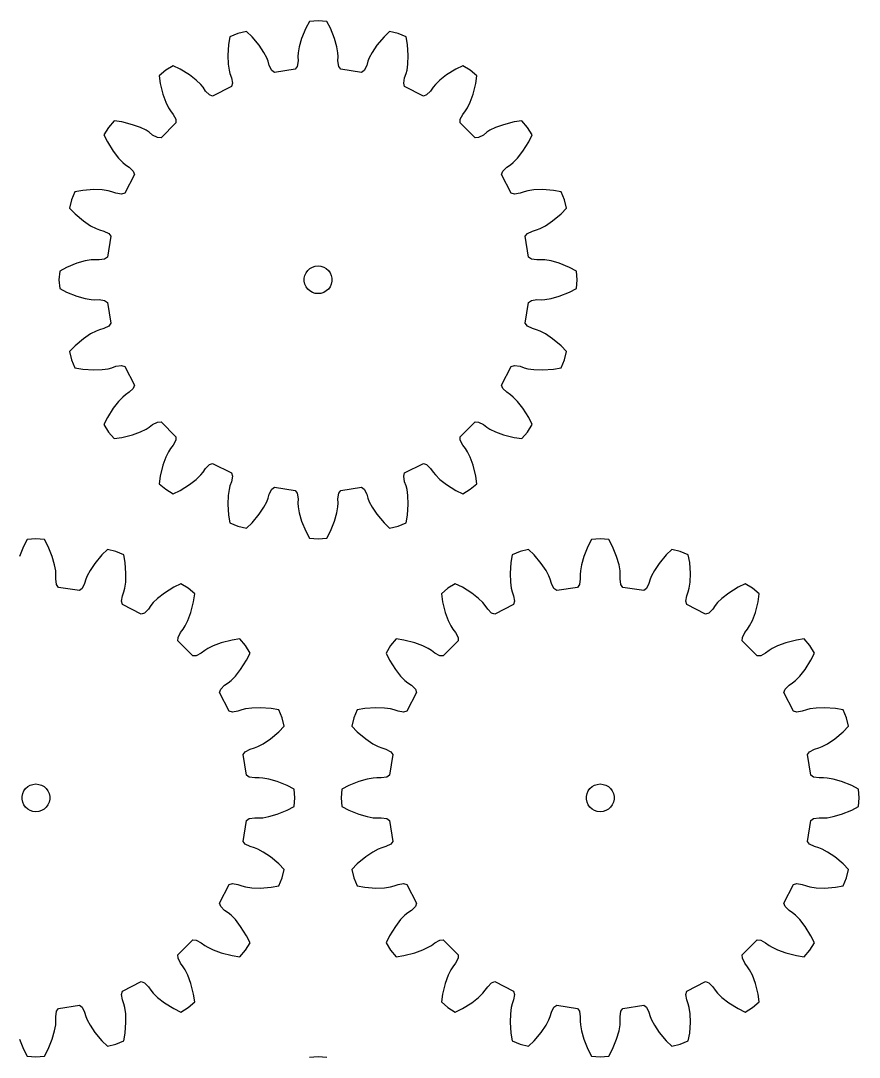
# Model space of a CAD drawing. Extents: x 0 to 178, y 0 to 224.
# Drawn here: x 87.4 to 178.1, y 112 to 224.1 of the extents above; entities that cross this region are included whole.
import ezdxf

# ---------------------------------------------------------------- set-up
doc = ezdxf.new("R2010")
doc.units = 0

msp = doc.modelspace()

# ---------------------------------------------------------------- linework, layer by layer
for p, q in [((118.21, 223.27), (117.77, 222.16)), ((118.61, 224.02), (118.21, 223.27)), ((119.55, 224.09), (118.61, 224.02)), ((120.48, 224.02), (119.55, 224.09)), ((120.88, 223.27), (120.48, 224.02)), ((121.32, 222.16), (120.88, 223.27)), ((110.02, 222.36), (109.88, 221.53)), ((110.89, 222.72), (110.02, 222.36)), ((111.8, 222.94), (110.89, 222.72)), ((112.41, 222.35), (111.8, 222.94)), ((113.17, 221.44), (112.41, 222.35)), ((117.77, 222.16), (117.52, 221.27)), ((121.58, 221.27), (121.32, 222.16)), ((126.68, 222.35), (125.92, 221.44)), ((127.29, 222.94), (126.68, 222.35)), ((128.2, 222.72), (127.29, 222.94)), ((129.07, 222.36), (128.2, 222.72)), ((129.21, 221.53), (129.07, 222.36)), ((109.88, 221.53), (109.8, 220.34)), ((113.69, 220.67), (113.17, 221.44)), ((117.52, 221.27), (117.4, 220.62)), ((121.69, 220.62), (121.58, 221.27)), ((125.92, 221.44), (125.4, 220.67)), ((129.29, 220.34), (129.21, 221.53)), ((109.8, 220.34), (109.83, 219.41)), ((114, 220.08), (113.69, 220.67)), ((114.15, 219.71), (114, 220.08)), ((114.28, 219.25), (114.15, 219.71)), ((117.39, 219.75), (117.3, 219.15)), ((117.4, 220.62), (117.37, 220.22)), ((117.37, 220.22), (117.39, 219.75)), ((121.72, 220.22), (121.69, 220.62)), ((121.7, 219.75), (121.72, 220.22)), ((121.79, 219.15), (121.7, 219.75)), ((124.94, 219.71), (124.81, 219.25)), ((125.09, 220.08), (124.94, 219.71)), ((125.4, 220.67), (125.09, 220.08)), ((129.26, 219.41), (129.29, 220.34)), ((103.08, 218.74), (102.37, 218.13)), ((103.88, 219.23), (103.08, 218.74)), ((104.64, 218.86), (103.88, 219.23)), ((105.65, 218.23), (104.64, 218.86)), ((109.83, 219.41), (109.92, 218.75)), ((109.92, 218.75), (110.02, 218.37)), ((114.55, 218.72), (114.28, 219.25)), ((114.84, 218.49), (114.55, 218.72)), ((117.09, 218.84), (114.84, 218.49)), ((117.3, 219.15), (117.09, 218.84)), ((122, 218.84), (121.79, 219.15)), ((124.25, 218.49), (122, 218.84)), ((124.54, 218.72), (124.25, 218.49)), ((124.81, 219.25), (124.54, 218.72)), ((129.07, 218.37), (129.17, 218.75)), ((129.17, 218.75), (129.26, 219.41)), ((134.45, 218.86), (133.44, 218.23)), ((135.21, 219.23), (134.45, 218.86)), ((136.01, 218.74), (135.21, 219.23)), ((136.72, 218.13), (136.01, 218.74)), ((102.37, 218.13), (102.49, 217.29)), ((106.38, 217.65), (105.65, 218.23)), ((106.86, 217.19), (106.38, 217.65)), ((110.02, 218.37), (110.18, 217.92)), ((110.18, 217.92), (110.28, 217.33)), ((128.81, 217.33), (128.91, 217.92)), ((128.91, 217.92), (129.07, 218.37)), ((132.71, 217.65), (132.23, 217.19)), ((133.44, 218.23), (132.71, 217.65)), ((136.6, 217.29), (136.72, 218.13)), ((102.49, 217.29), (102.78, 216.14)), ((107.11, 216.89), (106.86, 217.19)), ((107.37, 216.49), (107.11, 216.89)), ((107.8, 216.06), (107.37, 216.49)), ((110.18, 216.97), (108.15, 215.94)), ((110.28, 217.33), (110.18, 216.97)), ((128.91, 216.97), (128.81, 217.33)), ((130.94, 215.94), (128.91, 216.97)), ((131.72, 216.49), (131.29, 216.06)), ((131.98, 216.89), (131.72, 216.49)), ((132.23, 217.19), (131.98, 216.89)), ((136.31, 216.14), (136.6, 217.29)), ((102.78, 216.14), (103.1, 215.27)), ((103.1, 215.27), (103.39, 214.67)), ((108.15, 215.94), (107.8, 216.06)), ((131.29, 216.06), (130.94, 215.94)), ((135.7, 214.67), (135.99, 215.27)), ((135.99, 215.27), (136.31, 216.14)), ((103.39, 214.67), (103.6, 214.33)), ((103.6, 214.33), (103.89, 213.96)), ((135.2, 213.96), (135.49, 214.33)), ((135.49, 214.33), (135.7, 214.67)), ((97.49, 213.26), (96.88, 212.54)), ((98.33, 213.14), (97.49, 213.26)), ((99.49, 212.85), (98.33, 213.14)), ((104.18, 213.05), (102.57, 211.44)), ((103.89, 213.96), (104.17, 213.43)), ((104.17, 213.43), (104.18, 213.05)), ((134.91, 213.05), (134.92, 213.43)), ((136.52, 211.44), (134.91, 213.05)), ((134.92, 213.43), (135.2, 213.96)), ((140.76, 213.14), (139.6, 212.85)), ((141.6, 213.26), (140.76, 213.14)), ((142.21, 212.54), (141.6, 213.26)), ((96.88, 212.54), (96.39, 211.74)), ((100.36, 212.53), (99.49, 212.85)), ((100.95, 212.24), (100.36, 212.53)), ((101.29, 212.03), (100.95, 212.24)), ((101.66, 211.73), (101.29, 212.03)), ((137.8, 212.03), (137.43, 211.73)), ((138.14, 212.24), (137.8, 212.03)), ((138.73, 212.53), (138.14, 212.24)), ((139.6, 212.85), (138.73, 212.53)), ((142.7, 211.74), (142.21, 212.54)), ((96.39, 211.74), (96.77, 210.98)), ((96.77, 210.98), (97.4, 209.97)), ((102.2, 211.46), (101.66, 211.73)), ((102.57, 211.44), (102.2, 211.46)), ((136.89, 211.46), (136.52, 211.44)), ((137.43, 211.73), (136.89, 211.46)), ((141.69, 209.97), (142.33, 210.98)), ((142.33, 210.98), (142.7, 211.74)), ((97.4, 209.97), (97.97, 209.24)), ((141.12, 209.24), (141.69, 209.97)), ((97.97, 209.24), (98.43, 208.77)), ((98.43, 208.77), (98.74, 208.51)), ((98.74, 208.51), (99.13, 208.25)), ((139.96, 208.25), (140.35, 208.51)), ((140.35, 208.51), (140.66, 208.77)), ((140.66, 208.77), (141.12, 209.24)), ((99.69, 207.48), (98.65, 205.45)), ((99.13, 208.25), (99.56, 207.83)), ((99.56, 207.83), (99.69, 207.48)), ((139.4, 207.48), (139.53, 207.83)), ((140.44, 205.45), (139.4, 207.48)), ((139.53, 207.83), (139.96, 208.25)), ((93.26, 205.6), (92.9, 204.73)), ((94.1, 205.75), (93.26, 205.6)), ((95.29, 205.83), (94.1, 205.75)), ((96.21, 205.79), (95.29, 205.83)), ((96.87, 205.7), (96.21, 205.79)), ((97.26, 205.6), (96.87, 205.7)), ((97.7, 205.44), (97.26, 205.6)), ((98.29, 205.34), (97.7, 205.44)), ((98.65, 205.45), (98.29, 205.34)), ((140.8, 205.34), (140.44, 205.45)), ((141.39, 205.44), (140.8, 205.34)), ((141.83, 205.6), (141.39, 205.44)), ((142.22, 205.7), (141.83, 205.6)), ((142.88, 205.79), (142.22, 205.7)), ((143.8, 205.83), (142.88, 205.79)), ((144.99, 205.75), (143.8, 205.83)), ((145.83, 205.6), (144.99, 205.75)), ((146.19, 204.73), (145.83, 205.6)), ((92.9, 204.73), (92.69, 203.82)), ((146.4, 203.82), (146.19, 204.73)), ((92.69, 203.82), (93.27, 203.21)), ((93.27, 203.21), (94.19, 202.45)), ((144.9, 202.45), (145.82, 203.21)), ((145.82, 203.21), (146.4, 203.82)), ((94.19, 202.45), (94.96, 201.93)), ((94.96, 201.93), (95.54, 201.62)), ((143.55, 201.62), (144.13, 201.93)), ((144.13, 201.93), (144.9, 202.45)), ((95.54, 201.62), (95.91, 201.47)), ((95.91, 201.47), (96.37, 201.35)), ((96.37, 201.35), (96.91, 201.08)), ((97.14, 200.78), (96.78, 198.53)), ((96.91, 201.08), (97.14, 200.78)), ((141.95, 200.78), (142.18, 201.08)), ((142.31, 198.53), (141.95, 200.78)), ((142.18, 201.08), (142.72, 201.35)), ((142.72, 201.35), (143.18, 201.47)), ((143.18, 201.47), (143.55, 201.62)), ((96.78, 198.53), (96.47, 198.32)), ((142.62, 198.32), (142.31, 198.53)), ((92.36, 197.41), (91.61, 197.02)), ((93.46, 197.86), (92.36, 197.41)), ((94.35, 198.11), (93.46, 197.86)), ((95.01, 198.22), (94.35, 198.11)), ((95.4, 198.25), (95.01, 198.22)), ((95.88, 198.23), (95.4, 198.25)), ((96.47, 198.32), (95.88, 198.23)), ((118.43, 197.08), (118.66, 197.29)), ((118.66, 197.29), (118.93, 197.45)), ((118.93, 197.45), (119.23, 197.55)), ((119.23, 197.55), (119.55, 197.58)), ((119.55, 197.58), (119.86, 197.55)), ((119.86, 197.55), (120.16, 197.45)), ((120.16, 197.45), (120.43, 197.29)), ((120.43, 197.29), (120.66, 197.08)), ((143.21, 198.23), (142.62, 198.32)), ((143.69, 198.25), (143.21, 198.23)), ((144.08, 198.22), (143.69, 198.25)), ((144.74, 198.11), (144.08, 198.22)), ((145.63, 197.86), (144.74, 198.11)), ((146.73, 197.41), (145.63, 197.86)), ((147.48, 197.02), (146.73, 197.41)), ((91.61, 197.02), (91.53, 196.08)), ((118.05, 196.24), (118.12, 196.54)), ((118.05, 195.92), (118.05, 196.24)), ((118.12, 196.54), (118.25, 196.83)), ((118.25, 196.83), (118.43, 197.08)), ((120.66, 197.08), (120.84, 196.83)), ((120.84, 196.83), (120.97, 196.54)), ((120.97, 196.54), (121.04, 196.24)), ((121.04, 196.24), (121.04, 195.92)), ((147.56, 196.08), (147.48, 197.02)), ((91.53, 196.08), (91.61, 195.14)), ((91.61, 195.14), (92.36, 194.75)), ((118.12, 195.62), (118.05, 195.92)), ((118.25, 195.33), (118.12, 195.62)), ((118.43, 195.08), (118.25, 195.33)), ((118.66, 194.87), (118.43, 195.08)), ((120.66, 195.08), (120.43, 194.87)), ((120.84, 195.33), (120.66, 195.08)), ((120.97, 195.62), (120.84, 195.33)), ((121.04, 195.92), (120.97, 195.62)), ((146.73, 194.75), (147.48, 195.14)), ((147.48, 195.14), (147.56, 196.08)), ((92.36, 194.75), (93.46, 194.3)), ((93.46, 194.3), (94.35, 194.05)), ((94.35, 194.05), (95.01, 193.94)), ((95.01, 193.94), (95.4, 193.91)), ((95.4, 193.91), (95.88, 193.93)), ((95.88, 193.93), (96.47, 193.84)), ((118.93, 194.71), (118.66, 194.87)), ((119.23, 194.61), (118.93, 194.71)), ((119.55, 194.58), (119.23, 194.61)), ((119.86, 194.61), (119.55, 194.58)), ((120.16, 194.71), (119.86, 194.61)), ((120.43, 194.87), (120.16, 194.71)), ((142.62, 193.84), (143.21, 193.93)), ((143.21, 193.93), (143.69, 193.91)), ((143.69, 193.91), (144.08, 193.94)), ((144.08, 193.94), (144.74, 194.05)), ((144.74, 194.05), (145.63, 194.3)), ((145.63, 194.3), (146.73, 194.75)), ((96.47, 193.84), (96.78, 193.63)), ((96.78, 193.63), (97.14, 191.38)), ((141.95, 191.38), (142.31, 193.63)), ((142.31, 193.63), (142.62, 193.84)), ((95.91, 190.68), (95.54, 190.53)), ((96.37, 190.81), (95.91, 190.68)), ((96.91, 191.08), (96.37, 190.81)), ((97.14, 191.38), (96.91, 191.08)), ((142.18, 191.08), (141.95, 191.38)), ((142.72, 190.81), (142.18, 191.08)), ((143.18, 190.68), (142.72, 190.81)), ((143.55, 190.53), (143.18, 190.68)), ((94.19, 189.71), (93.27, 188.94)), ((94.96, 190.22), (94.19, 189.71)), ((95.54, 190.53), (94.96, 190.22)), ((144.13, 190.22), (143.55, 190.53)), ((144.9, 189.71), (144.13, 190.22)), ((145.82, 188.94), (144.9, 189.71)), ((93.27, 188.94), (92.69, 188.34)), ((92.69, 188.34), (92.9, 187.42)), ((146.4, 188.34), (145.82, 188.94)), ((146.19, 187.42), (146.4, 188.34)), ((92.9, 187.42), (93.26, 186.56)), ((145.83, 186.56), (146.19, 187.42)), ((93.26, 186.56), (94.1, 186.41)), ((94.1, 186.41), (95.29, 186.33)), ((95.29, 186.33), (96.21, 186.36)), ((96.21, 186.36), (96.87, 186.46)), ((96.87, 186.46), (97.26, 186.55)), ((97.26, 186.55), (97.7, 186.72)), ((97.7, 186.72), (98.29, 186.82)), ((98.29, 186.82), (98.65, 186.71)), ((98.65, 186.71), (99.69, 184.68)), ((139.4, 184.68), (140.44, 186.71)), ((140.44, 186.71), (140.8, 186.82)), ((140.8, 186.82), (141.39, 186.72)), ((141.39, 186.72), (141.83, 186.55)), ((141.83, 186.55), (142.22, 186.46)), ((142.22, 186.46), (142.88, 186.36)), ((142.88, 186.36), (143.8, 186.33)), ((143.8, 186.33), (144.99, 186.41)), ((144.99, 186.41), (145.83, 186.56)), ((99.13, 183.91), (98.74, 183.64)), ((99.56, 184.33), (99.13, 183.91)), ((99.69, 184.68), (99.56, 184.33)), ((139.53, 184.33), (139.4, 184.68)), ((139.96, 183.91), (139.53, 184.33)), ((140.35, 183.64), (139.96, 183.91)), ((97.97, 182.91), (97.4, 182.18)), ((98.43, 183.39), (97.97, 182.91)), ((98.74, 183.64), (98.43, 183.39)), ((140.66, 183.39), (140.35, 183.64)), ((141.12, 182.91), (140.66, 183.39)), ((141.69, 182.18), (141.12, 182.91)), ((97.4, 182.18), (96.77, 181.17)), ((142.33, 181.17), (141.69, 182.18)), ((96.77, 181.17), (96.39, 180.42)), ((101.66, 180.42), (102.2, 180.7)), ((102.2, 180.7), (102.57, 180.71)), ((102.57, 180.71), (104.18, 179.1)), ((134.91, 179.1), (136.52, 180.71)), ((136.52, 180.71), (136.89, 180.7)), ((136.89, 180.7), (137.43, 180.42)), ((142.7, 180.42), (142.33, 181.17)), ((96.39, 180.42), (96.88, 179.61)), ((96.88, 179.61), (97.49, 178.9)), ((99.49, 179.31), (100.36, 179.63)), ((100.36, 179.63), (100.95, 179.92)), ((100.95, 179.92), (101.29, 180.13)), ((101.29, 180.13), (101.66, 180.42)), ((137.43, 180.42), (137.8, 180.13)), ((137.8, 180.13), (138.14, 179.92)), ((138.14, 179.92), (138.73, 179.63)), ((138.73, 179.63), (139.6, 179.31)), ((141.6, 178.9), (142.21, 179.61)), ((142.21, 179.61), (142.7, 180.42)), ((97.49, 178.9), (98.33, 179.02)), ((98.33, 179.02), (99.49, 179.31)), ((104.17, 178.73), (103.89, 178.2)), ((104.18, 179.1), (104.17, 178.73)), ((134.92, 178.73), (134.91, 179.1)), ((135.2, 178.2), (134.92, 178.73)), ((139.6, 179.31), (140.76, 179.02)), ((140.76, 179.02), (141.6, 178.9)), ((103.39, 177.49), (103.1, 176.89)), ((103.6, 177.82), (103.39, 177.49)), ((103.89, 178.2), (103.6, 177.82)), ((135.49, 177.82), (135.2, 178.2)), ((135.7, 177.49), (135.49, 177.82)), ((135.99, 176.89), (135.7, 177.49)), ((102.78, 176.02), (102.49, 174.86)), ((103.1, 176.89), (102.78, 176.02)), ((107.37, 175.66), (107.8, 176.09)), ((107.8, 176.09), (108.15, 176.22)), ((108.15, 176.22), (110.18, 175.19)), ((128.91, 175.19), (130.94, 176.22)), ((130.94, 176.22), (131.29, 176.09)), ((131.29, 176.09), (131.72, 175.66)), ((136.31, 176.02), (135.99, 176.89)), ((136.6, 174.86), (136.31, 176.02)), ((102.49, 174.86), (102.37, 174.03)), ((106.38, 174.5), (106.86, 174.97)), ((106.86, 174.97), (107.11, 175.27)), ((107.11, 175.27), (107.37, 175.66)), ((110.18, 175.19), (110.28, 174.83)), ((128.81, 174.83), (128.91, 175.19)), ((131.72, 175.66), (131.98, 175.27)), ((131.98, 175.27), (132.23, 174.97)), ((132.23, 174.97), (132.71, 174.5)), ((136.72, 174.03), (136.6, 174.86)), ((102.37, 174.03), (103.08, 173.42)), ((104.64, 173.3), (105.65, 173.93)), ((105.65, 173.93), (106.38, 174.5)), ((110.02, 173.79), (109.92, 173.4)), ((110.18, 174.23), (110.02, 173.79)), ((110.28, 174.83), (110.18, 174.23)), ((128.91, 174.23), (128.81, 174.83)), ((129.07, 173.79), (128.91, 174.23)), ((129.17, 173.4), (129.07, 173.79)), ((132.71, 174.5), (133.44, 173.93)), ((133.44, 173.93), (134.45, 173.3)), ((136.01, 173.42), (136.72, 174.03)), ((103.08, 173.42), (103.88, 172.93)), ((103.88, 172.93), (104.64, 173.3)), ((109.83, 172.75), (109.8, 171.82)), ((109.92, 173.4), (109.83, 172.75)), ((114.15, 172.45), (114.28, 172.9)), ((114.28, 172.9), (114.55, 173.44)), ((114.55, 173.44), (114.84, 173.67)), ((114.84, 173.67), (117.09, 173.31)), ((117.09, 173.31), (117.3, 173)), ((117.3, 173), (117.39, 172.41)), ((121.7, 172.41), (121.79, 173)), ((121.79, 173), (122, 173.31)), ((122, 173.31), (124.25, 173.67)), ((124.25, 173.67), (124.54, 173.44)), ((124.54, 173.44), (124.81, 172.9)), ((124.81, 172.9), (124.94, 172.45)), ((129.26, 172.75), (129.17, 173.4)), ((129.29, 171.82), (129.26, 172.75)), ((134.45, 173.3), (135.21, 172.93)), ((135.21, 172.93), (136.01, 173.42)), ((109.8, 171.82), (109.88, 170.63)), ((113.17, 170.72), (113.69, 171.49)), ((113.69, 171.49), (114, 172.08)), ((114, 172.08), (114.15, 172.45)), ((117.39, 172.41), (117.37, 171.94)), ((117.37, 171.94), (117.4, 171.54)), ((117.4, 171.54), (117.52, 170.89)), ((121.58, 170.89), (121.69, 171.54)), ((121.69, 171.54), (121.72, 171.94)), ((121.72, 171.94), (121.7, 172.41)), ((124.94, 172.45), (125.09, 172.08)), ((125.09, 172.08), (125.4, 171.49)), ((125.4, 171.49), (125.92, 170.72)), ((129.21, 170.63), (129.29, 171.82)), ((109.88, 170.63), (110.02, 169.8)), ((112.41, 169.81), (113.17, 170.72)), ((117.52, 170.89), (117.77, 169.99)), ((121.32, 169.99), (121.58, 170.89)), ((125.92, 170.72), (126.68, 169.81)), ((129.07, 169.8), (129.21, 170.63)), ((110.02, 169.8), (110.89, 169.44)), ((110.89, 169.44), (111.8, 169.22)), ((111.8, 169.22), (112.41, 169.81)), ((117.77, 169.99), (118.21, 168.89)), ((120.88, 168.89), (121.32, 169.99)), ((126.68, 169.81), (127.29, 169.22)), ((127.29, 169.22), (128.2, 169.44)), ((128.2, 169.44), (129.07, 169.8)), ((118.21, 168.89), (118.61, 168.14)), ((118.61, 168.14), (119.55, 168.07)), ((119.55, 168.07), (120.48, 168.14)), ((120.48, 168.14), (120.88, 168.89)), ((87.7, 167.25), (87.26, 166.14)), ((88.1, 167.99), (87.7, 167.25)), ((89.03, 168.07), (88.1, 167.99)), ((89.97, 167.99), (89.03, 168.07)), ((90.37, 167.25), (89.97, 167.99)), ((90.81, 166.14), (90.37, 167.25)), ((148.72, 167.25), (148.28, 166.14)), ((149.12, 167.99), (148.72, 167.25)), ((150.06, 168.07), (149.12, 167.99)), ((150.99, 167.99), (150.06, 168.07)), ((151.39, 167.25), (150.99, 167.99)), ((151.83, 166.14), (151.39, 167.25)), ((91.06, 165.25), (90.81, 166.14)), ((96.17, 166.33), (95.4, 165.41)), ((96.78, 166.92), (96.17, 166.33)), ((97.69, 166.7), (96.78, 166.92)), ((98.56, 166.34), (97.69, 166.7)), ((98.7, 165.5), (98.56, 166.34)), ((140.53, 166.34), (140.39, 165.5)), ((141.4, 166.7), (140.53, 166.34)), ((142.31, 166.92), (141.4, 166.7)), ((142.92, 166.33), (142.31, 166.92)), ((143.69, 165.41), (142.92, 166.33)), ((148.28, 166.14), (148.03, 165.25)), ((152.09, 165.25), (151.83, 166.14)), ((157.19, 166.33), (156.43, 165.41)), ((157.8, 166.92), (157.19, 166.33)), ((158.71, 166.7), (157.8, 166.92)), ((159.58, 166.34), (158.71, 166.7)), ((159.73, 165.5), (159.58, 166.34)), ((91.18, 164.6), (91.06, 165.25)), ((95.4, 165.41), (94.89, 164.64)), ((98.78, 164.31), (98.7, 165.5)), ((140.39, 165.5), (140.31, 164.31)), ((144.2, 164.64), (143.69, 165.41)), ((148.03, 165.25), (147.91, 164.6)), ((152.2, 164.6), (152.09, 165.25)), ((156.43, 165.41), (155.91, 164.64)), ((159.81, 164.31), (159.73, 165.5)), ((91.2, 164.2), (91.18, 164.6)), ((91.19, 163.73), (91.2, 164.2)), ((91.28, 163.13), (91.19, 163.73)), ((94.43, 163.69), (94.3, 163.23)), ((94.58, 164.06), (94.43, 163.69)), ((94.89, 164.64), (94.58, 164.06)), ((98.75, 163.39), (98.78, 164.31)), ((140.31, 164.31), (140.34, 163.39)), ((144.51, 164.06), (144.2, 164.64)), ((144.66, 163.69), (144.51, 164.06)), ((144.79, 163.23), (144.66, 163.69)), ((147.9, 163.73), (147.81, 163.13)), ((147.91, 164.6), (147.89, 164.2)), ((147.89, 164.2), (147.9, 163.73)), ((152.23, 164.2), (152.2, 164.6)), ((152.21, 163.73), (152.23, 164.2)), ((152.3, 163.13), (152.21, 163.73)), ((155.45, 163.69), (155.32, 163.23)), ((155.6, 164.06), (155.45, 163.69)), ((155.91, 164.64), (155.6, 164.06)), ((159.77, 163.39), (159.81, 164.31)), ((91.49, 162.82), (91.28, 163.13)), ((93.74, 162.47), (91.49, 162.82)), ((94.03, 162.69), (93.74, 162.47)), ((94.3, 163.23), (94.03, 162.69)), ((98.56, 162.35), (98.66, 162.73)), ((98.66, 162.73), (98.75, 163.39)), ((103.94, 162.84), (102.93, 162.2)), ((104.7, 163.21), (103.94, 162.84)), ((105.5, 162.72), (104.7, 163.21)), ((106.21, 162.11), (105.5, 162.72)), ((133.59, 162.72), (132.88, 162.11)), ((134.39, 163.21), (133.59, 162.72)), ((135.15, 162.84), (134.39, 163.21)), ((136.16, 162.2), (135.15, 162.84)), ((140.34, 163.39), (140.43, 162.73)), ((140.43, 162.73), (140.53, 162.35)), ((145.06, 162.69), (144.79, 163.23)), ((145.35, 162.47), (145.06, 162.69)), ((147.6, 162.82), (145.35, 162.47)), ((147.81, 163.13), (147.6, 162.82)), ((152.51, 162.82), (152.3, 163.13)), ((154.76, 162.47), (152.51, 162.82)), ((155.05, 162.69), (154.76, 162.47)), ((155.32, 163.23), (155.05, 162.69)), ((159.58, 162.35), (159.68, 162.73)), ((159.68, 162.73), (159.77, 163.39)), ((164.96, 162.84), (163.95, 162.2)), ((165.72, 163.21), (164.96, 162.84)), ((166.52, 162.72), (165.72, 163.21)), ((167.24, 162.11), (166.52, 162.72)), ((98.3, 161.31), (98.4, 161.9)), ((98.4, 161.9), (98.56, 162.35)), ((102.2, 161.63), (101.72, 161.17)), ((102.93, 162.2), (102.2, 161.63)), ((106.09, 161.27), (106.21, 162.11)), ((132.88, 162.11), (133, 161.27)), ((136.89, 161.63), (136.16, 162.2)), ((137.37, 161.17), (136.89, 161.63)), ((140.53, 162.35), (140.69, 161.9)), ((140.69, 161.9), (140.79, 161.31)), ((159.32, 161.31), (159.42, 161.9)), ((159.42, 161.9), (159.58, 162.35)), ((163.22, 161.63), (162.75, 161.17)), ((163.95, 162.2), (163.22, 161.63)), ((167.12, 161.27), (167.24, 162.11)), ((98.4, 160.95), (98.3, 161.31)), ((100.43, 159.92), (98.4, 160.95)), ((101.2, 160.47), (100.78, 160.04)), ((101.47, 160.86), (101.2, 160.47)), ((101.72, 161.17), (101.47, 160.86)), ((105.8, 160.11), (106.09, 161.27)), ((133, 161.27), (133.29, 160.11)), ((137.62, 160.86), (137.37, 161.17)), ((137.89, 160.47), (137.62, 160.86)), ((138.31, 160.04), (137.89, 160.47)), ((140.69, 160.95), (138.66, 159.92)), ((140.79, 161.31), (140.69, 160.95)), ((159.42, 160.95), (159.32, 161.31)), ((161.45, 159.92), (159.42, 160.95)), ((162.23, 160.47), (161.8, 160.04)), ((162.49, 160.86), (162.23, 160.47)), ((162.75, 161.17), (162.49, 160.86)), ((166.83, 160.11), (167.12, 161.27)), ((100.78, 160.04), (100.43, 159.92)), ((105.19, 158.65), (105.48, 159.24)), ((105.48, 159.24), (105.8, 160.11)), ((133.29, 160.11), (133.61, 159.24)), ((133.61, 159.24), (133.9, 158.65)), ((138.66, 159.92), (138.31, 160.04)), ((161.8, 160.04), (161.45, 159.92)), ((166.21, 158.65), (166.51, 159.24)), ((166.51, 159.24), (166.83, 160.11)), ((104.69, 157.94), (104.98, 158.31)), ((104.98, 158.31), (105.19, 158.65)), ((133.9, 158.65), (134.11, 158.31)), ((134.11, 158.31), (134.4, 157.94)), ((165.71, 157.94), (166, 158.31)), ((166, 158.31), (166.21, 158.65)), ((104.4, 157.03), (104.41, 157.41)), ((106.01, 155.42), (104.4, 157.03)), ((104.41, 157.41), (104.69, 157.94)), ((110.25, 157.12), (109.09, 156.83)), ((111.09, 157.24), (110.25, 157.12)), ((111.7, 156.52), (111.09, 157.24)), ((128, 157.24), (127.39, 156.52)), ((128.84, 157.12), (128, 157.24)), ((130, 156.83), (128.84, 157.12)), ((134.69, 157.03), (133.08, 155.42)), ((134.4, 157.94), (134.68, 157.41)), ((134.68, 157.41), (134.69, 157.03)), ((165.42, 157.03), (165.43, 157.41)), ((167.03, 155.42), (165.42, 157.03)), ((165.43, 157.41), (165.71, 157.94)), ((171.27, 157.12), (170.11, 156.83)), ((172.11, 157.24), (171.27, 157.12)), ((172.72, 156.52), (172.11, 157.24)), ((107.29, 156), (106.92, 155.71)), ((107.63, 156.21), (107.29, 156)), ((108.22, 156.51), (107.63, 156.21)), ((109.09, 156.83), (108.22, 156.51)), ((112.19, 155.72), (111.7, 156.52)), ((127.39, 156.52), (126.9, 155.72)), ((130.87, 156.51), (130, 156.83)), ((131.46, 156.21), (130.87, 156.51)), ((131.8, 156), (131.46, 156.21)), ((132.17, 155.71), (131.8, 156)), ((168.31, 156), (167.94, 155.71)), ((168.65, 156.21), (168.31, 156)), ((169.24, 156.51), (168.65, 156.21)), ((170.11, 156.83), (169.24, 156.51)), ((173.21, 155.72), (172.72, 156.52)), ((106.38, 155.43), (106.01, 155.42)), ((106.92, 155.71), (106.38, 155.43)), ((111.18, 153.95), (111.81, 154.96)), ((111.81, 154.96), (112.19, 155.72)), ((126.9, 155.72), (127.28, 154.96)), ((127.28, 154.96), (127.91, 153.95)), ((132.71, 155.43), (132.17, 155.71)), ((133.08, 155.42), (132.71, 155.43)), ((167.41, 155.43), (167.03, 155.42)), ((167.94, 155.71), (167.41, 155.43)), ((172.2, 153.95), (172.84, 154.96)), ((172.84, 154.96), (173.21, 155.72)), ((110.61, 153.22), (111.18, 153.95)), ((127.91, 153.95), (128.48, 153.22)), ((171.63, 153.22), (172.2, 153.95)), ((109.45, 152.23), (109.84, 152.49)), ((109.84, 152.49), (110.15, 152.75)), ((110.15, 152.75), (110.61, 153.22)), ((128.48, 153.22), (128.94, 152.75)), ((128.94, 152.75), (129.25, 152.49)), ((129.25, 152.49), (129.64, 152.23)), ((170.47, 152.23), (170.86, 152.49)), ((170.86, 152.49), (171.17, 152.75)), ((171.17, 152.75), (171.63, 153.22)), ((108.89, 151.45), (109.02, 151.8)), ((109.93, 149.42), (108.89, 151.45)), ((109.02, 151.8), (109.45, 152.23)), ((130.2, 151.45), (129.16, 149.42)), ((129.64, 152.23), (130.07, 151.8)), ((130.07, 151.8), (130.2, 151.45)), ((169.92, 151.45), (170.04, 151.8)), ((170.95, 149.42), (169.92, 151.45)), ((170.04, 151.8), (170.47, 152.23)), ((110.29, 149.32), (109.93, 149.42)), ((110.88, 149.42), (110.29, 149.32)), ((111.32, 149.58), (110.88, 149.42)), ((111.71, 149.68), (111.32, 149.58)), ((112.37, 149.77), (111.71, 149.68)), ((113.29, 149.81), (112.37, 149.77)), ((114.48, 149.73), (113.29, 149.81)), ((115.31, 149.58), (114.48, 149.73)), ((115.67, 148.71), (115.31, 149.58)), ((123.78, 149.58), (123.42, 148.71)), ((124.61, 149.73), (123.78, 149.58)), ((125.8, 149.81), (124.61, 149.73)), ((126.72, 149.77), (125.8, 149.81)), ((127.38, 149.68), (126.72, 149.77)), ((127.77, 149.58), (127.38, 149.68)), ((128.21, 149.42), (127.77, 149.58)), ((128.8, 149.32), (128.21, 149.42)), ((129.16, 149.42), (128.8, 149.32)), ((171.31, 149.32), (170.95, 149.42)), ((171.9, 149.42), (171.31, 149.32)), ((172.35, 149.58), (171.9, 149.42)), ((172.73, 149.68), (172.35, 149.58)), ((173.39, 149.77), (172.73, 149.68)), ((174.31, 149.81), (173.39, 149.77)), ((175.5, 149.73), (174.31, 149.81)), ((176.34, 149.58), (175.5, 149.73)), ((176.7, 148.71), (176.34, 149.58)), ((115.89, 147.8), (115.67, 148.71)), ((123.42, 148.71), (123.2, 147.8)), ((176.92, 147.8), (176.7, 148.71)), ((114.39, 146.43), (115.3, 147.19)), ((115.3, 147.19), (115.89, 147.8)), ((123.2, 147.8), (123.79, 147.19)), ((123.79, 147.19), (124.7, 146.43)), ((175.41, 146.43), (176.33, 147.19)), ((176.33, 147.19), (176.92, 147.8)), ((113.03, 145.6), (113.62, 145.91)), ((113.62, 145.91), (114.39, 146.43)), ((124.7, 146.43), (125.47, 145.91)), ((125.47, 145.91), (126.06, 145.6)), ((174.06, 145.6), (174.64, 145.91)), ((174.64, 145.91), (175.41, 146.43)), ((111.44, 144.76), (111.67, 145.05)), ((111.8, 142.51), (111.44, 144.76)), ((111.67, 145.05), (112.21, 145.32)), ((112.21, 145.32), (112.66, 145.45)), ((112.66, 145.45), (113.03, 145.6)), ((126.06, 145.6), (126.43, 145.45)), ((126.43, 145.45), (126.88, 145.32)), ((126.88, 145.32), (127.42, 145.05)), ((127.65, 144.76), (127.29, 142.51)), ((127.42, 145.05), (127.65, 144.76)), ((172.47, 144.76), (172.69, 145.05)), ((172.82, 142.51), (172.47, 144.76)), ((172.69, 145.05), (173.23, 145.32)), ((173.23, 145.32), (173.69, 145.45)), ((173.69, 145.45), (174.06, 145.6)), ((112.11, 142.3), (111.8, 142.51)), ((127.29, 142.51), (126.98, 142.3)), ((173.13, 142.3), (172.82, 142.51)), ((87.92, 141.06), (88.15, 141.27)), ((88.15, 141.27), (88.42, 141.43)), ((88.42, 141.43), (88.72, 141.52)), ((88.72, 141.52), (89.03, 141.56)), ((89.03, 141.56), (89.35, 141.52)), ((89.35, 141.52), (89.64, 141.43)), ((89.64, 141.43), (89.92, 141.27)), ((89.92, 141.27), (90.15, 141.06)), ((112.7, 142.21), (112.11, 142.3)), ((113.18, 142.23), (112.7, 142.21)), ((113.57, 142.2), (113.18, 142.23)), ((114.23, 142.09), (113.57, 142.2)), ((115.12, 141.83), (114.23, 142.09)), ((116.22, 141.39), (115.12, 141.83)), ((116.97, 140.99), (116.22, 141.39)), ((122.87, 141.39), (122.12, 140.99)), ((123.97, 141.83), (122.87, 141.39)), ((124.86, 142.09), (123.97, 141.83)), ((125.52, 142.2), (124.86, 142.09)), ((125.91, 142.23), (125.52, 142.2)), ((126.39, 142.21), (125.91, 142.23)), ((126.98, 142.3), (126.39, 142.21)), ((148.94, 141.06), (149.17, 141.27)), ((149.17, 141.27), (149.45, 141.43)), ((149.45, 141.43), (149.74, 141.52)), ((149.74, 141.52), (150.06, 141.56)), ((150.06, 141.56), (150.37, 141.52)), ((150.37, 141.52), (150.67, 141.43)), ((150.67, 141.43), (150.94, 141.27)), ((150.94, 141.27), (151.17, 141.06)), ((173.73, 142.21), (173.13, 142.3)), ((174.2, 142.23), (173.73, 142.21)), ((174.6, 142.2), (174.2, 142.23)), ((175.25, 142.09), (174.6, 142.2)), ((176.14, 141.83), (175.25, 142.09)), ((177.25, 141.39), (176.14, 141.83)), ((177.99, 140.99), (177.25, 141.39)), ((87.54, 140.21), (87.61, 140.52)), ((87.54, 139.9), (87.54, 140.21)), ((87.61, 140.52), (87.73, 140.81)), ((87.73, 140.81), (87.92, 141.06)), ((90.15, 141.06), (90.33, 140.81)), ((90.33, 140.81), (90.46, 140.52)), ((90.46, 140.52), (90.53, 140.21)), ((90.53, 140.21), (90.53, 139.9)), ((117.05, 140.06), (116.97, 140.99)), ((122.12, 140.99), (122.05, 140.06)), ((148.56, 140.21), (148.63, 140.52)), ((148.56, 139.9), (148.56, 140.21)), ((148.63, 140.52), (148.76, 140.81)), ((148.76, 140.81), (148.94, 141.06)), ((151.17, 141.06), (151.36, 140.81)), ((151.36, 140.81), (151.48, 140.52)), ((151.48, 140.52), (151.55, 140.21)), ((151.55, 140.21), (151.55, 139.9)), ((178.07, 140.06), (177.99, 140.99)), ((87.61, 139.59), (87.54, 139.9)), ((87.73, 139.31), (87.61, 139.59)), ((87.92, 139.05), (87.73, 139.31)), ((88.15, 138.84), (87.92, 139.05)), ((90.15, 139.05), (89.92, 138.84)), ((90.33, 139.31), (90.15, 139.05)), ((90.46, 139.59), (90.33, 139.31)), ((90.53, 139.9), (90.46, 139.59)), ((116.22, 138.72), (116.97, 139.12)), ((116.97, 139.12), (117.05, 140.06)), ((122.05, 140.06), (122.12, 139.12)), ((122.12, 139.12), (122.87, 138.72)), ((148.63, 139.59), (148.56, 139.9)), ((148.76, 139.31), (148.63, 139.59)), ((148.94, 139.05), (148.76, 139.31)), ((149.17, 138.84), (148.94, 139.05)), ((151.17, 139.05), (150.94, 138.84)), ((151.36, 139.31), (151.17, 139.05)), ((151.48, 139.59), (151.36, 139.31)), ((151.55, 139.9), (151.48, 139.59)), ((177.25, 138.72), (177.99, 139.12)), ((177.99, 139.12), (178.07, 140.06)), ((88.42, 138.69), (88.15, 138.84)), ((88.72, 138.59), (88.42, 138.69)), ((89.03, 138.56), (88.72, 138.59)), ((89.35, 138.59), (89.03, 138.56)), ((89.64, 138.69), (89.35, 138.59)), ((89.92, 138.84), (89.64, 138.69)), ((112.11, 137.81), (112.7, 137.9)), ((112.7, 137.9), (113.18, 137.89)), ((113.18, 137.89), (113.57, 137.91)), ((113.57, 137.91), (114.23, 138.03)), ((114.23, 138.03), (115.12, 138.28)), ((115.12, 138.28), (116.22, 138.72)), ((122.87, 138.72), (123.97, 138.28)), ((123.97, 138.28), (124.86, 138.03)), ((124.86, 138.03), (125.52, 137.91)), ((125.52, 137.91), (125.91, 137.89)), ((125.91, 137.89), (126.39, 137.9)), ((126.39, 137.9), (126.98, 137.81)), ((149.45, 138.69), (149.17, 138.84)), ((149.74, 138.59), (149.45, 138.69)), ((150.06, 138.56), (149.74, 138.59)), ((150.37, 138.59), (150.06, 138.56)), ((150.67, 138.69), (150.37, 138.59)), ((150.94, 138.84), (150.67, 138.69)), ((173.13, 137.81), (173.73, 137.9)), ((173.73, 137.9), (174.2, 137.89)), ((174.2, 137.89), (174.6, 137.91)), ((174.6, 137.91), (175.25, 138.03)), ((175.25, 138.03), (176.14, 138.28)), ((176.14, 138.28), (177.25, 138.72)), ((111.44, 135.35), (111.8, 137.6)), ((111.8, 137.6), (112.11, 137.81)), ((126.98, 137.81), (127.29, 137.6)), ((127.29, 137.6), (127.65, 135.35)), ((172.47, 135.35), (172.82, 137.6)), ((172.82, 137.6), (173.13, 137.81)), ((111.67, 135.06), (111.44, 135.35)), ((112.21, 134.79), (111.67, 135.06)), ((112.66, 134.66), (112.21, 134.79)), ((113.03, 134.51), (112.66, 134.66)), ((113.62, 134.2), (113.03, 134.51)), ((126.06, 134.51), (125.47, 134.2)), ((126.43, 134.66), (126.06, 134.51)), ((126.88, 134.79), (126.43, 134.66)), ((127.42, 135.06), (126.88, 134.79)), ((127.65, 135.35), (127.42, 135.06)), ((172.69, 135.06), (172.47, 135.35)), ((173.23, 134.79), (172.69, 135.06)), ((173.69, 134.66), (173.23, 134.79)), ((174.06, 134.51), (173.69, 134.66)), ((174.64, 134.2), (174.06, 134.51)), ((114.39, 133.69), (113.62, 134.2)), ((115.3, 132.92), (114.39, 133.69)), ((124.7, 133.69), (123.79, 132.92)), ((125.47, 134.2), (124.7, 133.69)), ((175.41, 133.69), (174.64, 134.2)), ((176.33, 132.92), (175.41, 133.69)), ((115.89, 132.31), (115.3, 132.92)), ((115.67, 131.4), (115.89, 132.31)), ((123.79, 132.92), (123.2, 132.31)), ((123.2, 132.31), (123.42, 131.4)), ((176.92, 132.31), (176.33, 132.92)), ((176.7, 131.4), (176.92, 132.31)), ((115.31, 130.53), (115.67, 131.4)), ((123.42, 131.4), (123.78, 130.53)), ((176.34, 130.53), (176.7, 131.4)), ((108.89, 128.66), (109.93, 130.69)), ((109.93, 130.69), (110.29, 130.79)), ((110.29, 130.79), (110.88, 130.69)), ((110.88, 130.69), (111.32, 130.53)), ((111.32, 130.53), (111.71, 130.43)), ((111.71, 130.43), (112.37, 130.34)), ((112.37, 130.34), (113.29, 130.31)), ((113.29, 130.31), (114.48, 130.39)), ((114.48, 130.39), (115.31, 130.53)), ((123.78, 130.53), (124.61, 130.39)), ((124.61, 130.39), (125.8, 130.31)), ((125.8, 130.31), (126.72, 130.34)), ((126.72, 130.34), (127.38, 130.43)), ((127.38, 130.43), (127.77, 130.53)), ((127.77, 130.53), (128.21, 130.69)), ((128.21, 130.69), (128.8, 130.79)), ((128.8, 130.79), (129.16, 130.69)), ((129.16, 130.69), (130.2, 128.66)), ((169.92, 128.66), (170.95, 130.69)), ((170.95, 130.69), (171.31, 130.79)), ((171.31, 130.79), (171.9, 130.69)), ((171.9, 130.69), (172.35, 130.53)), ((172.35, 130.53), (172.73, 130.43)), ((172.73, 130.43), (173.39, 130.34)), ((173.39, 130.34), (174.31, 130.31)), ((174.31, 130.31), (175.5, 130.39)), ((175.5, 130.39), (176.34, 130.53)), ((109.02, 128.31), (108.89, 128.66)), ((109.45, 127.89), (109.02, 128.31)), ((109.84, 127.62), (109.45, 127.89)), ((129.64, 127.89), (129.25, 127.62)), ((130.07, 128.31), (129.64, 127.89)), ((130.2, 128.66), (130.07, 128.31)), ((170.04, 128.31), (169.92, 128.66)), ((170.47, 127.89), (170.04, 128.31)), ((170.86, 127.62), (170.47, 127.89)), ((110.15, 127.37), (109.84, 127.62)), ((110.61, 126.89), (110.15, 127.37)), ((111.18, 126.16), (110.61, 126.89)), ((128.48, 126.89), (127.91, 126.16)), ((128.94, 127.37), (128.48, 126.89)), ((129.25, 127.62), (128.94, 127.37)), ((171.17, 127.37), (170.86, 127.62)), ((171.63, 126.89), (171.17, 127.37)), ((172.2, 126.16), (171.63, 126.89)), ((111.81, 125.15), (111.18, 126.16)), ((127.91, 126.16), (127.28, 125.15)), ((172.84, 125.15), (172.2, 126.16)), ((104.4, 123.08), (106.01, 124.69)), ((106.01, 124.69), (106.38, 124.68)), ((106.38, 124.68), (106.92, 124.4)), ((112.19, 124.39), (111.81, 125.15)), ((127.28, 125.15), (126.9, 124.39)), ((132.17, 124.4), (132.71, 124.68)), ((132.71, 124.68), (133.08, 124.69)), ((133.08, 124.69), (134.69, 123.08)), ((165.42, 123.08), (167.03, 124.69)), ((167.03, 124.69), (167.41, 124.68)), ((167.41, 124.68), (167.94, 124.4)), ((173.21, 124.39), (172.84, 125.15)), ((106.92, 124.4), (107.29, 124.11)), ((107.29, 124.11), (107.63, 123.9)), ((107.63, 123.9), (108.22, 123.61)), ((108.22, 123.61), (109.09, 123.29)), ((111.09, 122.88), (111.7, 123.59)), ((111.7, 123.59), (112.19, 124.39)), ((126.9, 124.39), (127.39, 123.59)), ((127.39, 123.59), (128, 122.88)), ((130, 123.29), (130.87, 123.61)), ((130.87, 123.61), (131.46, 123.9)), ((131.46, 123.9), (131.8, 124.11)), ((131.8, 124.11), (132.17, 124.4)), ((167.94, 124.4), (168.31, 124.11)), ((168.31, 124.11), (168.65, 123.9)), ((168.65, 123.9), (169.24, 123.61)), ((169.24, 123.61), (170.11, 123.29)), ((172.11, 122.88), (172.72, 123.59)), ((172.72, 123.59), (173.21, 124.39)), ((104.41, 122.71), (104.4, 123.08)), ((104.69, 122.17), (104.41, 122.71)), ((104.98, 121.8), (104.69, 122.17)), ((109.09, 123.29), (110.25, 123)), ((110.25, 123), (111.09, 122.88)), ((128, 122.88), (128.84, 123)), ((128.84, 123), (130, 123.29)), ((134.4, 122.17), (134.11, 121.8)), ((134.68, 122.71), (134.4, 122.17)), ((134.69, 123.08), (134.68, 122.71)), ((165.43, 122.71), (165.42, 123.08)), ((165.71, 122.17), (165.43, 122.71)), ((166, 121.8), (165.71, 122.17)), ((170.11, 123.29), (171.27, 123)), ((171.27, 123), (172.11, 122.88)), ((105.19, 121.46), (104.98, 121.8)), ((105.48, 120.87), (105.19, 121.46)), ((133.9, 121.46), (133.61, 120.87)), ((134.11, 121.8), (133.9, 121.46)), ((166.21, 121.46), (166, 121.8)), ((166.51, 120.87), (166.21, 121.46)), ((98.4, 119.16), (100.43, 120.2)), ((100.43, 120.2), (100.78, 120.07)), ((100.78, 120.07), (101.2, 119.64)), ((105.8, 120), (105.48, 120.87)), ((106.09, 118.84), (105.8, 120)), ((133.29, 120), (133, 118.84)), ((133.61, 120.87), (133.29, 120)), ((137.89, 119.64), (138.31, 120.07)), ((138.31, 120.07), (138.66, 120.2)), ((138.66, 120.2), (140.69, 119.16)), ((159.42, 119.16), (161.45, 120.2)), ((161.45, 120.2), (161.8, 120.07)), ((161.8, 120.07), (162.23, 119.64)), ((166.83, 120), (166.51, 120.87)), ((167.12, 118.84), (166.83, 120)), ((98.3, 118.8), (98.4, 119.16)), ((101.2, 119.64), (101.47, 119.25)), ((101.47, 119.25), (101.72, 118.94)), ((101.72, 118.94), (102.2, 118.48)), ((106.21, 118), (106.09, 118.84)), ((133, 118.84), (132.88, 118)), ((136.89, 118.48), (137.37, 118.94)), ((137.37, 118.94), (137.62, 119.25)), ((137.62, 119.25), (137.89, 119.64)), ((140.69, 119.16), (140.79, 118.8)), ((159.32, 118.8), (159.42, 119.16)), ((162.23, 119.64), (162.49, 119.25)), ((162.49, 119.25), (162.75, 118.94)), ((162.75, 118.94), (163.22, 118.48)), ((167.24, 118), (167.12, 118.84)), ((98.4, 118.21), (98.3, 118.8)), ((98.56, 117.77), (98.4, 118.21)), ((98.66, 117.38), (98.56, 117.77)), ((102.2, 118.48), (102.93, 117.91)), ((102.93, 117.91), (103.94, 117.28)), ((105.5, 117.39), (106.21, 118)), ((132.88, 118), (133.59, 117.39)), ((135.15, 117.28), (136.16, 117.91)), ((136.16, 117.91), (136.89, 118.48)), ((140.53, 117.77), (140.43, 117.38)), ((140.69, 118.21), (140.53, 117.77)), ((140.79, 118.8), (140.69, 118.21)), ((159.42, 118.21), (159.32, 118.8)), ((159.58, 117.77), (159.42, 118.21)), ((159.68, 117.38), (159.58, 117.77)), ((163.22, 118.48), (163.95, 117.91)), ((163.95, 117.91), (164.96, 117.28)), ((166.52, 117.39), (167.24, 118)), ((91.19, 116.39), (91.28, 116.98)), ((91.28, 116.98), (91.49, 117.29)), ((91.49, 117.29), (93.74, 117.65)), ((93.74, 117.65), (94.03, 117.42)), ((94.03, 117.42), (94.3, 116.88)), ((94.3, 116.88), (94.43, 116.43)), ((98.75, 116.72), (98.66, 117.38)), ((98.78, 115.8), (98.75, 116.72)), ((103.94, 117.28), (104.7, 116.9)), ((104.7, 116.9), (105.5, 117.39)), ((133.59, 117.39), (134.39, 116.9)), ((134.39, 116.9), (135.15, 117.28)), ((140.34, 116.72), (140.31, 115.8)), ((140.43, 117.38), (140.34, 116.72)), ((144.66, 116.43), (144.79, 116.88)), ((144.79, 116.88), (145.06, 117.42)), ((145.06, 117.42), (145.35, 117.65)), ((145.35, 117.65), (147.6, 117.29)), ((147.6, 117.29), (147.81, 116.98)), ((147.81, 116.98), (147.9, 116.39)), ((152.21, 116.39), (152.3, 116.98)), ((152.3, 116.98), (152.51, 117.29)), ((152.51, 117.29), (154.76, 117.65)), ((154.76, 117.65), (155.05, 117.42)), ((155.05, 117.42), (155.32, 116.88)), ((155.32, 116.88), (155.45, 116.43)), ((159.77, 116.72), (159.68, 117.38)), ((159.81, 115.8), (159.77, 116.72)), ((164.96, 117.28), (165.72, 116.9)), ((165.72, 116.9), (166.52, 117.39)), ((91.06, 114.86), (91.18, 115.52)), ((91.18, 115.52), (91.2, 115.91)), ((91.2, 115.91), (91.19, 116.39)), ((94.43, 116.43), (94.58, 116.06)), ((94.58, 116.06), (94.89, 115.47)), ((94.89, 115.47), (95.4, 114.7)), ((98.7, 114.61), (98.78, 115.8)), ((140.31, 115.8), (140.39, 114.61)), ((143.69, 114.7), (144.2, 115.47)), ((144.2, 115.47), (144.51, 116.06)), ((144.51, 116.06), (144.66, 116.43)), ((147.9, 116.39), (147.89, 115.91)), ((147.89, 115.91), (147.91, 115.52)), ((147.91, 115.52), (148.03, 114.86)), ((152.09, 114.86), (152.2, 115.52)), ((152.2, 115.52), (152.23, 115.91)), ((152.23, 115.91), (152.21, 116.39)), ((155.45, 116.43), (155.6, 116.06)), ((155.6, 116.06), (155.91, 115.47)), ((155.91, 115.47), (156.43, 114.7)), ((159.73, 114.61), (159.81, 115.8)), ((90.81, 113.97), (91.06, 114.86)), ((95.4, 114.7), (96.17, 113.79)), ((98.56, 113.78), (98.7, 114.61)), ((140.39, 114.61), (140.53, 113.78)), ((142.92, 113.79), (143.69, 114.7)), ((148.03, 114.86), (148.28, 113.97)), ((151.83, 113.97), (152.09, 114.86)), ((156.43, 114.7), (157.19, 113.79)), ((159.58, 113.78), (159.73, 114.61)), ((87.26, 113.97), (87.7, 112.87)), ((90.37, 112.87), (90.81, 113.97)), ((96.17, 113.79), (96.78, 113.2)), ((96.78, 113.2), (97.69, 113.42)), ((97.69, 113.42), (98.56, 113.78)), ((140.53, 113.78), (141.4, 113.42)), ((141.4, 113.42), (142.31, 113.2)), ((142.31, 113.2), (142.92, 113.79)), ((148.28, 113.97), (148.72, 112.87)), ((151.39, 112.87), (151.83, 113.97)), ((157.19, 113.79), (157.8, 113.2)), ((157.8, 113.2), (158.71, 113.42)), ((158.71, 113.42), (159.58, 113.78)), ((87.7, 112.87), (88.1, 112.12)), ((88.1, 112.12), (89.03, 112.05)), ((89.03, 112.05), (89.97, 112.12)), ((89.97, 112.12), (90.37, 112.87)), ((148.72, 112.87), (149.12, 112.12)), ((149.12, 112.12), (150.06, 112.05)), ((150.06, 112.05), (150.99, 112.12)), ((150.99, 112.12), (151.39, 112.87)), ((119.55, 112.05), (118.61, 111.97)), ((120.48, 111.97), (119.55, 112.05))]:
    msp.add_line(p, q)

doc.saveas('drawing.dxf')
